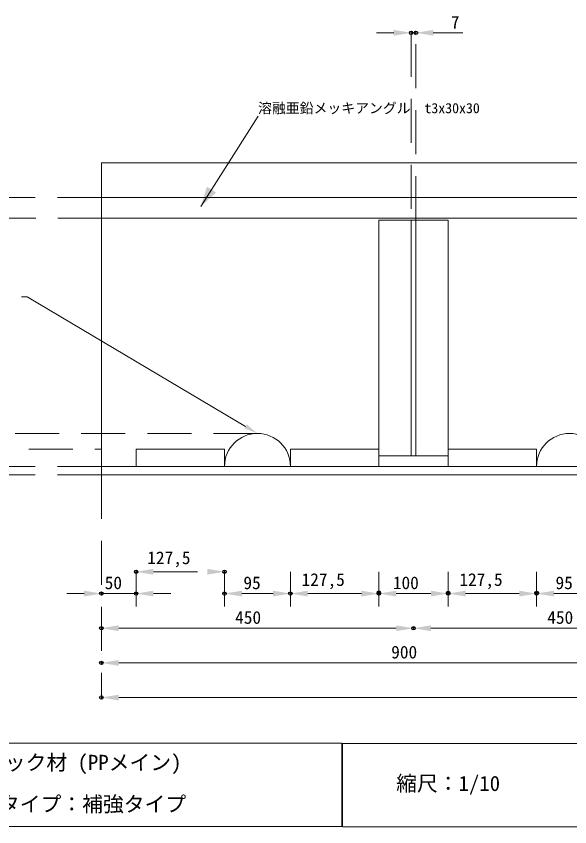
# Model space of a CAD drawing. Units: millimetres, scale not verified. Extents: x -1580 to 1821, y -918 to 1184.
# Drawn here: x -399 to 399, y -918 to 251 of the extents above; entities that cross this region are included whole.
import ezdxf
from ezdxf.enums import TextEntityAlignment as Align

# ---------------------------------------------------------------- set-up
doc = ezdxf.new("R2010")
doc.units = ezdxf.units.MM
doc.header["$LTSCALE"] = 10
doc.header["$PDMODE"] = 32
doc.header["$PDSIZE"] = 5
doc.linetypes.add('USER2', pattern=[9.525, 6.35, -3.175])
for name, color, linetype, lineweight in [('0-0', 7, 'Continuous', 18), ('0-2_外形線', 7, 'Continuous', 18), ('0-6_表枠線', 7, 'Continuous', 18), ('0-8_文字', 7, 'Continuous', 18), ('0-9_寸法線', 7, 'USER2', 18)]:
    doc.layers.add(name, color=color, linetype=linetype, lineweight=lineweight)
doc.layers.add('1-0__1-0__1-0__1-0__1-0__0-5_DEFPOINTS', color=7, linetype='Continuous')
doc.styles.add('ＭＳ ゴシック', font='')
doc.styles.get('ＭＳ ゴシック').set_extended_font_data('MS Gothic')

# ---------------------------------------------------------------- blocks, each defined once
blk = doc.blocks.new('_D5')
at = {"layer": '0-2_外形線'}
for p, q in [((2382.34, 1029.5), (2382.34, 1030.12)), ((2407.34, 1028.87), (4157.34, 1028.87))]:
    blk.add_line(p, q, dxfattribs=at)
blk.add_solid([(2407.34, 1033.04), (2407.34, 1024.71), (2382.34, 1028.87)], dxfattribs=at)
at = {"layer": '1-0__1-0__1-0__1-0__1-0__0-5_DEFPOINTS'}
blk.add_point((2382.34, 1028.87), dxfattribs=at)
blk = doc.blocks.new('_D6')
at = {"layer": '0-2_外形線'}
for p, q in [((2357.34, 1178.87), (2332.34, 1178.87)), ((2382.34, 1179.5), (2382.34, 1180.12)), ((2382.34, 1178.87), (2432.34, 1178.87)), ((2432.34, 1179.5), (2432.34, 1180.12)), ((2457.34, 1178.87), (2482.34, 1178.87))]:
    blk.add_line(p, q, dxfattribs=at)
for points in [[(2357.34, 1183.04), (2357.34, 1174.71), (2382.34, 1178.87)], [(2457.34, 1183.04), (2457.34, 1174.71), (2432.34, 1178.87)]]:
    blk.add_solid(points, dxfattribs=at)
at = {"layer": '1-0__1-0__1-0__1-0__1-0__0-5_DEFPOINTS'}
for p in [(2382.34, 1178.87), (2432.34, 1178.87)]:
    blk.add_point(p, dxfattribs=at)
at = {"layer": '0-2_外形線', "style": 'ＭＳ ゴシック'}
blk.add_text('50', height=18.33, dxfattribs=at).set_placement((2387.1, 1179.76), align=Align.BOTTOM_LEFT)
blk = doc.blocks.new('_D52')
at = {"layer": '0-2_外形線'}
for p, q in [((2382.34, 1079.5), (2382.34, 1080.12)), ((2407.34, 1078.87), (3257.34, 1078.87))]:
    blk.add_line(p, q, dxfattribs=at)
blk.add_solid([(2407.34, 1083.04), (2407.34, 1074.71), (2382.34, 1078.87)], dxfattribs=at)
at = {"layer": '1-0__1-0__1-0__1-0__1-0__0-5_DEFPOINTS'}
blk.add_point((2382.34, 1078.87), dxfattribs=at)
at = {"layer": '0-2_外形線', "style": 'ＭＳ ゴシック'}
blk.add_text('900', height=18.33, dxfattribs=at).set_placement((2800.19, 1079.76), align=Align.BOTTOM_LEFT)
blk = doc.blocks.new('_D54')
at = {"layer": '0-2_外形線'}
for p, q in [((2382.34, 1129.5), (2382.34, 1130.12)), ((2407.34, 1128.87), (2807.34, 1128.87)), ((2832.34, 1129.5), (2832.34, 1130.12))]:
    blk.add_line(p, q, dxfattribs=at)
for points in [[(2407.34, 1133.04), (2407.34, 1124.71), (2382.34, 1128.87)], [(2807.34, 1133.04), (2807.34, 1124.71), (2832.34, 1128.87)]]:
    blk.add_solid(points, dxfattribs=at)
at = {"layer": '1-0__1-0__1-0__1-0__1-0__0-5_DEFPOINTS'}
for p in [(2382.34, 1128.87), (2832.34, 1128.87)]:
    blk.add_point(p, dxfattribs=at)
at = {"layer": '0-2_外形線', "style": 'ＭＳ ゴシック'}
blk.add_text('450', height=18.33, dxfattribs=at).set_placement((2575.19, 1129.76), align=Align.BOTTOM_LEFT)
blk = doc.blocks.new('_D55')
at = {"layer": '0-2_外形線'}
for p, q in [((2832.34, 1129.5), (2832.34, 1130.12)), ((2857.34, 1128.87), (3257.34, 1128.87)), ((3282.34, 1129.5), (3282.34, 1130.12))]:
    blk.add_line(p, q, dxfattribs=at)
for points in [[(2857.34, 1133.04), (2857.34, 1124.71), (2832.34, 1128.87)], [(3257.34, 1133.04), (3257.34, 1124.71), (3282.34, 1128.87)]]:
    blk.add_solid(points, dxfattribs=at)
at = {"layer": '1-0__1-0__1-0__1-0__1-0__0-5_DEFPOINTS'}
for p in [(2832.34, 1128.87), (3282.34, 1128.87)]:
    blk.add_point(p, dxfattribs=at)
at = {"layer": '0-2_外形線', "style": 'ＭＳ ゴシック'}
blk.add_text('450', height=18.33, dxfattribs=at).set_placement((3025.19, 1129.76), align=Align.BOTTOM_LEFT)
blk = doc.blocks.new('_D58')
at = {"layer": '0-2_外形線'}
for p, q in [((2559.84, 1179.5), (2559.84, 1180.12)), ((2584.84, 1178.87), (2629.84, 1178.87)), ((2654.84, 1179.5), (2654.84, 1180.12))]:
    blk.add_line(p, q, dxfattribs=at)
for points in [[(2584.84, 1183.04), (2584.84, 1174.71), (2559.84, 1178.87)], [(2629.84, 1183.04), (2629.84, 1174.71), (2654.84, 1178.87)]]:
    blk.add_solid(points, dxfattribs=at)
at = {"layer": '1-0__1-0__1-0__1-0__1-0__0-5_DEFPOINTS'}
for p in [(2559.84, 1178.87), (2654.84, 1178.87)]:
    blk.add_point(p, dxfattribs=at)
at = {"layer": '0-2_外形線', "style": 'ＭＳ ゴシック'}
blk.add_text('95', height=18.33, dxfattribs=at).set_placement((2587.1, 1179.76), align=Align.BOTTOM_LEFT)
blk = doc.blocks.new('_D59')
at = {"layer": '0-2_外形線'}
for p, q in [((2654.84, 1179.5), (2654.84, 1180.12)), ((2679.84, 1178.87), (2757.34, 1178.87)), ((2782.34, 1179.5), (2782.34, 1180.12))]:
    blk.add_line(p, q, dxfattribs=at)
for points in [[(2679.84, 1183.04), (2679.84, 1174.71), (2654.84, 1178.87)], [(2757.34, 1183.04), (2757.34, 1174.71), (2782.34, 1178.87)]]:
    blk.add_solid(points, dxfattribs=at)
at = {"layer": '1-0__1-0__1-0__1-0__1-0__0-5_DEFPOINTS'}
for p in [(2654.84, 1178.87), (2782.34, 1178.87)]:
    blk.add_point(p, dxfattribs=at)
at = {"layer": '0-2_外形線', "style": 'ＭＳ ゴシック'}
blk.add_text('127,5', height=18.33, dxfattribs=at).set_placement((2670.97, 1184.4), align=Align.BOTTOM_LEFT)
blk = doc.blocks.new('_D60')
at = {"layer": '0-2_外形線'}
for p, q in [((2782.34, 1179.5), (2782.34, 1177.62)), ((2807.34, 1178.87), (2857.34, 1178.87)), ((2882.34, 1179.5), (2882.34, 1180.12))]:
    blk.add_line(p, q, dxfattribs=at)
for points in [[(2807.34, 1183.04), (2807.34, 1174.71), (2782.34, 1178.87)], [(2857.34, 1183.04), (2857.34, 1174.71), (2882.34, 1178.87)]]:
    blk.add_solid(points, dxfattribs=at)
at = {"layer": '1-0__1-0__1-0__1-0__1-0__0-5_DEFPOINTS'}
for p in [(2782.34, 1180.12), (2882.34, 1178.87)]:
    blk.add_point(p, dxfattribs=at)
at = {"layer": '0-2_外形線', "style": 'ＭＳ ゴシック'}
blk.add_text('100', height=18.33, dxfattribs=at).set_placement((2802.57, 1179.76), align=Align.BOTTOM_LEFT)
blk = doc.blocks.new('_D61')
at = {"layer": '0-2_外形線'}
for p, q in [((2882.34, 1179.18), (2882.34, 1177.62)), ((2907.34, 1178.87), (2984.84, 1178.87)), ((3009.84, 1179.18), (3009.84, 1177.62))]:
    blk.add_line(p, q, dxfattribs=at)
for points in [[(2907.34, 1183.04), (2907.34, 1174.71), (2882.34, 1178.87)], [(2984.84, 1183.04), (2984.84, 1174.71), (3009.84, 1178.87)]]:
    blk.add_solid(points, dxfattribs=at)
at = {"layer": '1-0__1-0__1-0__1-0__1-0__0-5_DEFPOINTS'}
for p in [(2882.34, 1179.81), (3009.84, 1179.81), (3009.84, 1178.87)]:
    blk.add_point(p, dxfattribs=at)
at = {"layer": '0-2_外形線', "style": 'ＭＳ ゴシック'}
blk.add_text('127,5', height=18.33, dxfattribs=at).set_placement((2898.47, 1184.4), align=Align.BOTTOM_LEFT)
blk = doc.blocks.new('_D62')
at = {"layer": '0-2_外形線'}
for p, q in [((3009.84, 1179.18), (3009.84, 1177.62)), ((3034.84, 1178.87), (3079.84, 1178.87)), ((3104.84, 1179.5), (3104.84, 1180.12))]:
    blk.add_line(p, q, dxfattribs=at)
for points in [[(3034.84, 1183.04), (3034.84, 1174.71), (3009.84, 1178.87)], [(3079.84, 1183.04), (3079.84, 1174.71), (3104.84, 1178.87)]]:
    blk.add_solid(points, dxfattribs=at)
at = {"layer": '1-0__1-0__1-0__1-0__1-0__0-5_DEFPOINTS'}
for p in [(3009.84, 1179.81), (3104.84, 1178.87)]:
    blk.add_point(p, dxfattribs=at)
at = {"layer": '0-2_外形線', "style": 'ＭＳ ゴシック'}
blk.add_text('95', height=18.33, dxfattribs=at).set_placement((3037.1, 1179.76), align=Align.BOTTOM_LEFT)
blk = doc.blocks.new('_D73')
at = {"layer": '0-9_寸法線'}
for p, q in [((2432.34, 1210.96), (2432.34, 1211.59)), ((2457.34, 1210.34), (2534.84, 1210.34)), ((2559.84, 1210.96), (2559.84, 1211.59))]:
    blk.add_line(p, q, dxfattribs=at)
for points in [[(2457.34, 1214.5), (2457.34, 1206.17), (2432.34, 1210.34)], [(2534.84, 1214.5), (2534.84, 1206.17), (2559.84, 1210.34)]]:
    blk.add_solid(points, dxfattribs=at)
at = {"layer": '1-0__1-0__1-0__1-0__1-0__0-5_DEFPOINTS'}
for p in [(2432.34, 1210.34), (2559.84, 1210.34)]:
    blk.add_point(p, dxfattribs=at)
at = {"layer": '0-9_寸法線', "style": 'ＭＳ ゴシック'}
blk.add_text('127,5', height=18.33, dxfattribs=at).set_placement((2448.47, 1215.87), align=Align.BOTTOM_LEFT)
blk = doc.blocks.new('_D76')
at = {"layer": '0-2_外形線'}
for p, q in [((2828.84, 1988.54), (2828.84, 1989.17)), ((2835.84, 1988.54), (2835.84, 1989.17)), ((2803.84, 1987.92), (2778.84, 1987.92)), ((2828.84, 1987.92), (2835.84, 1987.92)), ((2860.84, 1987.92), (2903.27, 1987.92))]:
    blk.add_line(p, q, dxfattribs=at)
for points in [[(2803.84, 1992.08), (2803.84, 1983.75), (2828.84, 1987.92)], [(2860.84, 1992.08), (2860.84, 1983.75), (2835.84, 1987.92)]]:
    blk.add_solid(points, dxfattribs=at)
at = {"layer": '1-0__1-0__1-0__1-0__1-0__0-5_DEFPOINTS'}
for p in [(2828.84, 1987.92), (2835.84, 1987.92)]:
    blk.add_point(p, dxfattribs=at)
at = {"layer": '0-2_外形線', "style": 'ＭＳ ゴシック'}
blk.add_text('7', height=18.33, dxfattribs=at).set_placement((2886.22, 1988.54), align=Align.BOTTOM_LEFT)

msp = doc.modelspace()

# ---------------------------------------------------------------- linework, layer by layer
at = {"layer": '0-0'}
msp.add_line((-50.4, 107.03), (-132.9, -23.23), dxfattribs=at)
msp.add_solid([(-132.9, -23.23), (-123.95, 5.4), (-110.83, -2.91)], dxfattribs=at)
at = {"layer": '0-2_外形線'}
for p, q in [((1523.77, 39.93), (-276.23, 39.93)), ((-276.23, 39.93), (-276.23, -410.07)), ((-276.23, -410.07), (1523.77, -410.07))]:
    msp.add_line(p, q, dxfattribs=at)
for points in [[(123.77, -383.07), (223.77, -383.07), (223.77, -43.07), (123.77, -43.07)], [(170.27, -383.07), (177.27, -383.07), (177.27, -43.07), (170.27, -43.07)], [(-226.23, -398.07), (-98.73, -398.07), (-98.73, -373.07), (-226.23, -373.07)], [(123.77, -398.07), (-3.73, -398.07), (-3.73, -373.07), (123.77, -373.07)], [(223.77, -398.07), (351.27, -398.07), (351.27, -373.07), (223.77, -373.07)], [(123.77, -398.07), (223.77, -398.07), (223.77, -383.07), (123.77, -383.07)], [(-276.23, -410.07), (1523.77, -410.07), (1523.77, -398.07), (-276.23, -398.07)]]:
    msp.add_lwpolyline(points, close=True, dxfattribs=at)
msp.add_lwpolyline([(-68.43, -340.37), (-383.4, -153.51), (-391.4, -153.51)], dxfattribs=at)
for centre in [(-51.23, -398.07), (398.77, -398.07)]:
    msp.add_arc(centre, 47.5, 0, 180, dxfattribs=at)
msp.add_solid([(-66.73, -337.5), (-51.23, -350.57), (-70.13, -343.24)], dxfattribs=at)
at = {"layer": '0-6_表枠線'}
msp.add_line((-779.75, -797.62), (70.25, -797.62), dxfattribs=at)
msp.add_lwpolyline([(70.25, -797.62), (70.25, -917.62), (-779.75, -917.62), (-779.75, -797.62)], dxfattribs=at)
msp.add_lwpolyline([(71.27, -798.07), (421.27, -798.07), (421.27, -918.07), (71.27, -918.07)], close=True, dxfattribs=at)
at = {"layer": '0-8_文字'}
for p, q in [((-276.23, -35.07), (-276.23, -10.07)), ((1524.6, -40.07), (-275.4, -40.07))]:
    msp.add_line(p, q, dxfattribs=at)
msp.add_lwpolyline([(-276.23, -10.07), (1523.77, -10.07), (1523.77, -35.07)], dxfattribs=at)
at = {"layer": '0-9_寸法線'}
for p, q in [((170.27, 227.42), (170.27, -43.07)), ((177.27, -43.07), (177.27, 227.42)), ((-276.23, -10.07), (-476.23, -10.07)), ((-275.4, -40.07), (-475.4, -40.07)), ((-51.23, -350.57), (-451.23, -350.57)), ((-475.96, -373.07), (-276.23, -373.07)), ((-276.23, -398.07), (-519.83, -398.07)), ((-276.23, -410.07), (-518.58, -410.07)), ((-276.23, -410.07), (-276.23, -731.62)), ((-226.23, -600.16), (-226.23, -550.16)), ((-98.73, -600.16), (-98.73, -550.16)), ((-3.73, -600.16), (-3.73, -550.16)), ((123.77, -600.16), (123.77, -550.16)), ((223.77, -600.16), (223.77, -550.16)), ((351.27, -600.16), (351.27, -550.16))]:
    msp.add_line(p, q, dxfattribs=at)

# ---------------------------------------------------------------- block references
at = {"layer": '0-2_外形線'}
for name in ['_D76', '_D6', '_D58', '_D59', '_D60', '_D61', '_D62', '_D54', '_D55', '_D52', '_D5']:
    msp.add_blockref(name, (-2658.57, -1760.49), dxfattribs=at)
at = {"layer": '0-9_寸法線'}
msp.add_blockref('_D73', (-2658.57, -1760.49), dxfattribs=at)

# ---------------------------------------------------------------- texts
at = {"layer": '0-0', "style": 'ＭＳ ゴシック'}
msp.add_text('溶融亜鉛メッキアングル\u3000t3x30x30', height=14.66, dxfattribs=at).set_placement((-50.4, 107.03), align=Align.BOTTOM_LEFT)
at = {"layer": '0-8_文字', "style": 'ＭＳ ゴシック'}
for s, p in [('素材:再生プラスチック材 (PPメイン)', (-670.45, -842.84)), ('縮尺：1/10', (148.77, -873.07)), ('色：茶色/黒色\u3000タイプ：補強タイプ', (-648.88, -902.84))]:
    msp.add_text(s, height=21.99, dxfattribs=at).set_placement(p, align=Align.BOTTOM_LEFT)

doc.saveas('drawing.dxf')
